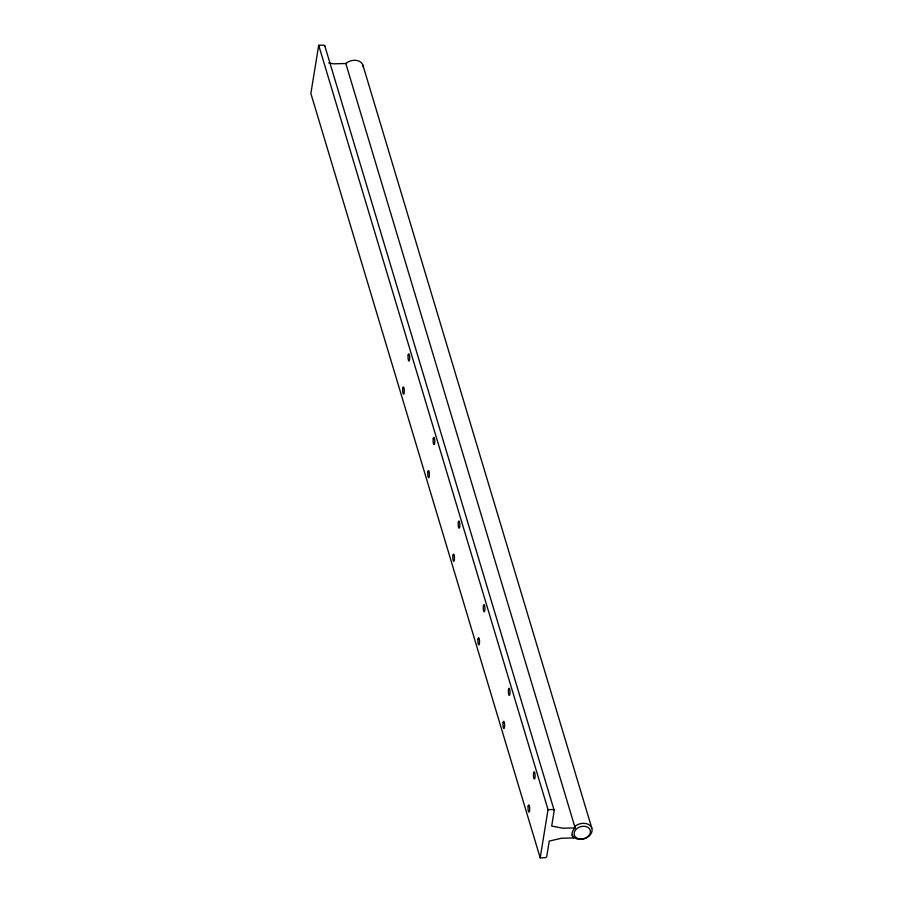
<?xml version="1.0" encoding="UTF-8"?>
<svg xmlns="http://www.w3.org/2000/svg" width="903" height="903" viewBox="0 0 903 903"><rect width="100%" height="100%" fill="white"/><g stroke="black" fill="none" stroke-linecap="round" stroke-linejoin="round"><path stroke-width="1.35" d="M324.854 46.358A1.637 1.219 -16.7 0 0 323.477 45.15L318.703 45.285L310.869 93.472L540.197 857.85L544.961 857.715A1.637 1.219 -16.7 0 0 546.755 856.416L549.25 841.077L561.373 838.266L573.518 837.916A10.452 7.777 -16.7 0 1 575.143 827.882L345.815 63.503L333.681 63.842L328.658 62.894M540.197 857.85L548.031 809.664L318.703 45.285M548.031 809.664L552.794 809.528A1.637 1.219 -16.7 0 1 554.182 810.736L551.688 826.076L563.009 828.232L575.143 827.882M362.859 64.982L591.781 828.028M573.112 836.584L573.518 837.916M324.854 46.042L554.182 810.42M345.815 63.503A10.452 7.777 -16.7 0 1 356.945 60.49A10.452 7.777 -16.7 0 1 363.209 66.969M574.748 826.55A10.452 7.777 -16.7 0 1 590.223 825.669A10.452 7.777 -16.7 0 1 586.532 837.815A10.452 7.777 -16.7 0 1 572.141 835.094M528.187 806.221A3.589 0.813 88.4 0 0 528.831 812.068A3.589 0.813 88.4 0 0 529.609 807.282A3.589 0.813 88.4 0 0 528.187 806.221M533.571 773.103A3.589 0.813 88.4 0 0 534.215 778.939A3.589 0.813 88.4 0 0 534.994 774.153A3.589 0.813 88.4 0 0 533.571 773.103M503.106 722.637A3.589 0.813 88.4 0 0 503.75 728.473A3.589 0.813 88.4 0 0 504.529 723.687A3.589 0.813 88.4 0 0 503.106 722.637M508.491 689.508A3.589 0.813 88.4 0 0 509.145 695.344A3.589 0.813 88.4 0 0 509.913 690.558A3.589 0.813 88.4 0 0 508.491 689.508M478.026 639.042A3.589 0.813 88.4 0 0 478.669 644.877A3.589 0.813 88.4 0 0 479.448 640.092A3.589 0.813 88.4 0 0 478.026 639.042M483.421 605.913A3.589 0.813 88.4 0 0 484.064 611.749A3.589 0.813 88.4 0 0 484.843 606.974A3.589 0.813 88.4 0 0 483.421 605.913M452.945 555.447A3.589 0.813 88.4 0 0 453.599 561.282A3.589 0.813 88.4 0 0 454.378 556.508A3.589 0.813 88.4 0 0 452.945 555.447M458.34 522.318A3.589 0.813 88.4 0 0 458.984 528.153A3.589 0.813 88.4 0 0 459.762 523.379A3.589 0.813 88.4 0 0 458.34 522.318M427.875 471.851A3.589 0.813 88.4 0 0 428.519 477.687A3.589 0.813 88.4 0 0 429.297 472.912A3.589 0.813 88.4 0 0 427.875 471.851M433.259 438.723A3.589 0.813 88.4 0 0 433.903 444.558A3.589 0.813 88.4 0 0 434.682 439.784A3.589 0.813 88.4 0 0 433.259 438.723M402.794 388.256A3.589 0.813 88.4 0 0 403.438 394.092A3.589 0.813 88.4 0 0 404.217 389.317A3.589 0.813 88.4 0 0 402.794 388.256M408.179 355.127A3.589 0.813 88.4 0 0 408.822 360.974A3.589 0.813 88.4 0 0 409.601 356.188A3.589 0.813 88.4 0 0 408.179 355.127M579.162 838.943A8.364 6.231 -16.7 0 0 590.404 830.794A8.364 6.231 -16.7 0 0 577.254 828.299A8.364 6.231 -16.7 0 0 579.162 838.943"/></g></svg>
